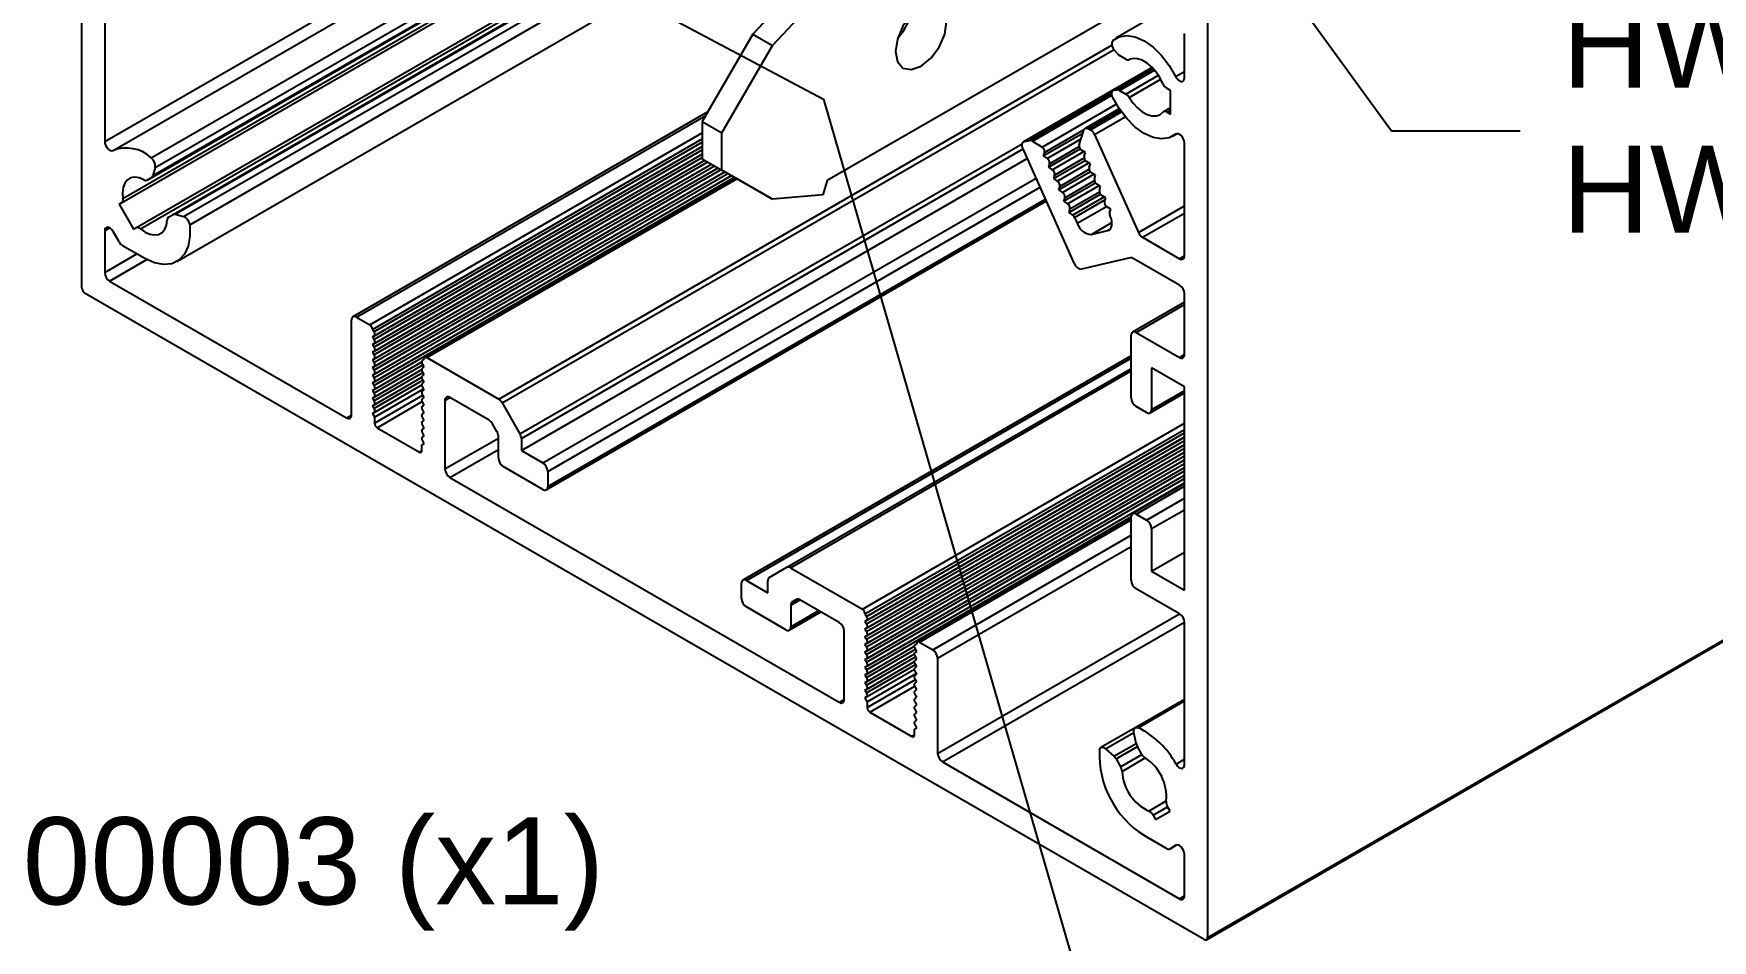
# Model space of a CAD drawing. Extents: x 0 to 10.4, y -8.7 to 0.
# Drawn here: x 4.72 to 8.334, y -5.781 to -3.829 of the extents above; entities that cross this region are included whole.
import ezdxf
from ezdxf import colors
from ezdxf.entities.mleader import LeaderData, LeaderLine
from ezdxf.math import Vec2, Vec3

# ---------------------------------------------------------------- set-up
doc = ezdxf.new("R2010")
doc.units = 0
doc.header["$LTSCALE"] = 0.5
doc.header["$MEASUREMENT"] = 0
for name, color, linetype in [('Brackets', 181, 'CONTINUOUS'), ('FAB DWG', 221, 'CONTINUOUS'), ('Housing', 150, 'CONTINUOUS')]:
    doc.layers.add(name, color=color, linetype=linetype)
doc.styles.add('LSAD_Standard', font='arial.ttf')

msp = doc.modelspace()

# ---------------------------------------------------------------- linework, layer by layer
at = {"layer": 'Brackets', "transparency": 16777216}
for p, q in [((6.3766, -3.7144), (6.268, -3.8301)), ((7.1973, -3.7018), (6.4282, -4.1457)), ((6.3104, -3.8546), (6.419, -3.7389)), ((6.268, -3.8301), (6.1593, -4.0185)), ((6.268, -3.8301), (6.3104, -3.8546)), ((6.2017, -4.043), (6.3104, -3.8546)), ((6.5815, -3.8358), (6.5836, -3.8345)), ((6.1593, -4.0185), (6.2017, -4.043)), ((6.1593, -4.0185), (6.1593, -4.0985)), ((6.2017, -4.123), (6.2017, -4.043)), ((6.1593, -4.0985), (6.2017, -4.123)), ((6.1593, -4.0985), (6.268, -4.1613)), ((6.3104, -4.1858), (6.2017, -4.123)), ((6.4282, -4.1457), (6.419, -4.1762)), ((6.268, -4.1613), (6.3104, -4.1858)), ((6.419, -4.1762), (6.3104, -4.1858))]:
    msp.add_line(p, q, dxfattribs=at)
at = {"layer": 'Brackets', "transparency": 16777216, "flags": 128}
msp.add_lwpolyline([(6.5751, -3.8676), (6.5793, -3.8895), (6.5912, -3.9033), (6.6091, -3.9068), (6.6302, -3.8994), (6.6513, -3.8824), (6.6692, -3.8583), (6.6812, -3.8307), (6.6854, -3.8039), (6.6812, -3.782), (6.6692, -3.7682), (6.6513, -3.7647), (6.6302, -3.7721), (6.6091, -3.7891), (6.5912, -3.8132), (6.5793, -3.8408), (6.5751, -3.8676)], dxfattribs=at)
at = {"layer": 'Brackets', "transparency": 16777216}
msp.add_arc((6.4963, -3.7582), 0.116, 316.2194, 343.7163, dxfattribs=at)
at = {"layer": 'Housing', "transparency": 16777216}
for p, q in [((4.8232, -4.3762), (4.8232, -2.5027)), ((7.2468, -2.5255), (7.2468, -5.7753)), ((4.8727, -4.0615), (6.8726, -2.9069)), ((4.8907, -4.0806), (6.8982, -2.9217)), ((4.9725, -4.0968), (6.9532, -2.9534)), ((4.9036, -4.1967), (7.0053, -2.9835)), ((4.9089, -4.1937), (7.0053, -2.9835)), ((4.9118, -4.1843), (6.9986, -2.9796)), ((4.9641, -4.1445), (6.9902, -2.9748)), ((4.9738, -4.1389), (6.9902, -2.9748)), ((4.9765, -4.135), (6.9882, -2.9737)), ((4.9813, -4.1172), (6.9752, -2.9661)), ((4.9399, -4.2474), (7.0248, -3.0438)), ((4.9495, -4.2495), (7.0249, -3.0515)), ((5.0198, -4.2186), (7.0255, -3.0607)), ((5.0245, -4.2181), (7.0258, -3.0628)), ((5.0423, -4.2229), (7.0282, -3.0765)), ((5.0556, -4.2407), (7.0344, -3.0983)), ((5.028, -4.3201), (7.0597, -3.1472)), ((4.8727, -3.7547), (4.8727, -4.0615)), ((7.1429, -3.7854), (7.05, -3.839)), ((7.1973, -3.9246), (7.1973, -3.8291)), ((5.7209, -4.6162), (7.0413, -3.854)), ((5.7284, -4.6241), (7.0459, -3.8636)), ((7.0522, -3.8715), (7.0462, -3.864)), ((7.1279, -3.9024), (6.851, -4.0622)), ((6.8524, -4.0617), (7.128, -3.9026)), ((7.1281, -3.9026), (7.044, -3.9512)), ((7.0462, -3.9505), (7.1285, -3.903)), ((7.0712, -3.8841), (7.0575, -3.8762)), ((7.0522, -3.9499), (7.1303, -3.9049)), ((7.0575, -3.9514), (7.1329, -3.9079)), ((7.0712, -3.9593), (7.1412, -3.9189)), ((7.0784, -3.9667), (7.1464, -3.9274)), ((7.1784, -3.9214), (7.1973, -3.9105)), ((6.864, -4.059), (7.0409, -3.9569)), ((6.8706, -4.0606), (7.0414, -3.962)), ((7.0462, -3.9505), (7.0522, -3.9499)), ((7.0575, -3.9514), (7.0712, -3.9593)), ((7.1674, -3.9519), (7.1599, -3.9476)), ((7.1674, -4.0026), (7.1674, -3.9519)), ((6.1714, -3.9976), (5.4072, -4.4387)), ((5.4147, -4.4394), (6.167, -4.0052)), ((6.8908, -4.0734), (7.0507, -3.9811)), ((7.0569, -3.9909), (6.9833, -4.0334)), ((6.9908, -4.0341), (7.0593, -3.9946)), ((6.9949, -4.0365), (7.0617, -3.9979)), ((7.0036, -4.0467), (7.0699, -4.0085)), ((7.1674, -3.9888), (7.1524, -3.9975)), ((7.1599, -3.9982), (7.1674, -3.9938)), ((7.1599, -3.9982), (7.1674, -4.0026)), ((5.4433, -4.4559), (6.1593, -4.0426)), ((6.8935, -4.0926), (6.9786, -4.0434)), ((6.896, -4.0848), (6.9812, -4.0356)), ((6.9706, -4.0684), (6.9807, -4.0369)), ((6.9908, -4.0341), (6.9949, -4.0365)), ((7.0036, -4.0467), (7.0983, -4.2575)), ((7.172, -4.0503), (7.1821, -4.0445)), ((7.1784, -4.0458), (7.1801, -4.0448)), ((5.4489, -4.4659), (6.1593, -4.0558)), ((5.4489, -4.4823), (6.1593, -4.0722)), ((5.452, -4.4713), (6.1593, -4.063)), ((5.452, -4.4804), (6.1593, -4.0721)), ((5.452, -4.4878), (6.1593, -4.0795)), ((5.7667, -4.6905), (6.8482, -4.0662)), ((5.7698, -4.701), (6.8499, -4.0775)), ((6.9609, -4.3247), (6.8498, -4.0772)), ((6.8524, -4.0617), (6.864, -4.059)), ((6.8706, -4.0606), (6.8908, -4.0734)), ((6.9018, -4.0978), (6.9747, -4.0557)), ((6.9045, -4.1169), (6.973, -4.0773)), ((6.9069, -4.1092), (6.9706, -4.0725)), ((6.9127, -4.1222), (6.9807, -4.083)), ((6.984, -4.0851), (6.9757, -4.0799)), ((7.1973, -4.3076), (7.1973, -4.0643)), ((4.9813, -4.1172), (4.9765, -4.135)), ((5.4489, -4.4988), (6.1593, -4.0887)), ((5.4489, -4.5152), (6.165, -4.1018)), ((5.4489, -4.5317), (6.1793, -4.1101)), ((5.4489, -4.5482), (6.1936, -4.1183)), ((5.452, -4.4969), (6.1593, -4.0886)), ((5.452, -4.5043), (6.1593, -4.096)), ((5.452, -4.5133), (6.1649, -4.1018)), ((5.452, -4.5207), (6.1713, -4.1055)), ((5.452, -4.5298), (6.1792, -4.11)), ((5.452, -4.5372), (6.1856, -4.1137)), ((5.452, -4.5462), (6.1934, -4.1182)), ((5.7698, -4.7267), (6.8591, -4.0979)), ((6.896, -4.0848), (6.8935, -4.0926)), ((6.8935, -4.0926), (6.9018, -4.0978)), ((6.9069, -4.1092), (6.9045, -4.1169)), ((6.9045, -4.1169), (6.9127, -4.1222)), ((6.9154, -4.1413), (6.984, -4.1017)), ((6.9179, -4.1336), (6.9816, -4.0968)), ((6.9237, -4.1465), (6.9916, -4.1073)), ((6.9815, -4.0928), (6.984, -4.0851)), ((6.995, -4.1095), (6.9867, -4.1042)), ((6.9925, -4.1172), (6.995, -4.1095)), ((4.9738, -4.1389), (4.9641, -4.1445)), ((5.4489, -4.5646), (6.2078, -4.1265)), ((5.4489, -4.5811), (6.2221, -4.1348)), ((5.452, -4.5537), (6.1999, -4.1219)), ((5.452, -4.5627), (6.2077, -4.1265)), ((5.452, -4.5701), (6.2141, -4.1302)), ((5.452, -4.5792), (6.222, -4.1347)), ((5.452, -4.5866), (6.2284, -4.1384)), ((6.2313, -4.1401), (5.5621, -4.5264)), ((5.5661, -4.5268), (6.2337, -4.1415)), ((5.8158, -4.7533), (6.878, -4.1401)), ((6.9179, -4.1336), (6.9154, -4.1413)), ((6.9154, -4.1413), (6.9237, -4.1465)), ((6.9264, -4.1657), (6.9949, -4.1261)), ((6.9288, -4.158), (6.9925, -4.1212)), ((6.9346, -4.1709), (7.0026, -4.1317)), ((6.9373, -4.1901), (7.0059, -4.1505)), ((6.9398, -4.1824), (7.0035, -4.1456)), ((6.9456, -4.1953), (7.0135, -4.1561)), ((7.0059, -4.1338), (6.9976, -4.1286)), ((7.0034, -4.1416), (7.0059, -4.1338)), ((7.0169, -4.1582), (7.0086, -4.153)), ((5.8233, -4.8112), (6.9002, -4.1895)), ((5.8264, -4.7716), (6.8867, -4.1595)), ((5.8264, -4.8043), (6.8984, -4.1854)), ((6.9288, -4.158), (6.9264, -4.1657)), ((6.9264, -4.1657), (6.9346, -4.1709)), ((6.9398, -4.1824), (6.9373, -4.1901)), ((6.9373, -4.1901), (6.9456, -4.1953)), ((6.9483, -4.2145), (7.0168, -4.1749)), ((6.9507, -4.2067), (7.0144, -4.17)), ((6.9565, -4.2197), (7.0245, -4.1805)), ((6.9609, -4.225), (7.0263, -4.1872)), ((7.0144, -4.1659), (7.0169, -4.1582)), ((7.0278, -4.1826), (7.0195, -4.1774)), ((7.0253, -4.1903), (7.0278, -4.1826)), ((4.9089, -4.1937), (4.9036, -4.1967)), ((4.9036, -4.1967), (4.9346, -4.2504)), ((5.0101, -4.2241), (5.0198, -4.2186)), ((5.0245, -4.2181), (5.0423, -4.2229)), ((6.9507, -4.2067), (6.9483, -4.2145)), ((6.9483, -4.2145), (6.9565, -4.2197)), ((6.9609, -4.225), (6.9666, -4.2376)), ((6.9666, -4.2376), (7.0297, -4.2012)), ((7.0388, -4.207), (7.0305, -4.2018)), ((7.0363, -4.2147), (7.0388, -4.207)), ((7.0983, -4.2575), (7.1973, -4.2003)), ((7.107, -4.2677), (7.1973, -4.2156)), ((4.8727, -4.2537), (4.8833, -4.2475)), ((4.8727, -4.2537), (4.8727, -4.3435)), ((4.9037, -4.2777), (4.8908, -4.2555)), ((4.9346, -4.2504), (4.9399, -4.2474)), ((6.9971, -4.2615), (7.0412, -4.2361)), ((6.9971, -4.2615), (7.0319, -4.2534)), ((7.0319, -4.2534), (7.0373, -4.2503)), ((4.959, -4.3132), (4.9112, -4.2857)), ((7.107, -4.2677), (7.1867, -4.3138)), ((4.8727, -4.3435), (4.9421, -4.3035)), ((4.8833, -4.3619), (4.9634, -4.3157)), ((7.0807, -4.3119), (6.9757, -4.3362)), ((7.1867, -4.3709), (7.0868, -4.3132)), ((7.1867, -4.3138), (7.1973, -4.3076)), ((4.8833, -4.3619), (5.3935, -4.6564)), ((7.2397, -5.7794), (4.8303, -4.3884)), ((7.1973, -4.4073), (7.0859, -4.4717)), ((7.1973, -4.5202), (7.1973, -4.3893)), ((5.4041, -4.6503), (5.4041, -4.4456)), ((5.4147, -4.4394), (5.4433, -4.4559)), ((7.0934, -4.4724), (7.1973, -4.4124)), ((5.4489, -4.4659), (5.452, -4.4713)), ((5.452, -4.4804), (5.4489, -4.4823)), ((7.0828, -4.6133), (7.0828, -4.4785)), ((7.0934, -4.4724), (7.1867, -4.5263)), ((5.4489, -4.4823), (5.452, -4.4878)), ((5.452, -4.4969), (5.4489, -4.4988)), ((5.4489, -4.4988), (5.452, -4.5043)), ((5.452, -4.5133), (5.4489, -4.5152)), ((5.4489, -4.5152), (5.452, -4.5207)), ((5.452, -4.5298), (5.4489, -4.5317)), ((5.4489, -4.5317), (5.452, -4.5372)), ((5.4489, -4.5976), (5.5558, -4.5359)), ((5.452, -4.5462), (5.4489, -4.5482)), ((5.4489, -4.5482), (5.452, -4.5537)), ((5.4489, -4.614), (5.5558, -4.5523)), ((5.452, -4.5956), (5.5558, -4.5357)), ((5.452, -4.603), (5.5578, -4.542)), ((5.452, -4.6121), (5.5558, -4.5522)), ((5.5573, -4.5322), (5.5604, -4.5302)), ((5.5604, -4.5467), (5.5573, -4.5412)), ((5.5573, -4.5486), (5.5604, -4.5467)), ((5.5661, -4.5268), (5.7209, -4.6162)), ((7.0828, -4.523), (6.2467, -5.0056)), ((6.2542, -5.0063), (7.0828, -4.528)), ((6.3416, -4.9781), (7.0828, -4.5503)), ((7.1973, -4.5896), (7.1266, -4.5487)), ((7.1266, -4.5487), (7.1266, -4.6386)), ((7.1867, -4.5263), (7.1973, -4.5202)), ((5.452, -4.5627), (5.4489, -4.5646)), ((5.4489, -4.5646), (5.452, -4.5701)), ((5.4489, -4.6305), (5.5558, -4.5688)), ((5.452, -4.5792), (5.4489, -4.5811)), ((5.4489, -4.5811), (5.452, -4.5866)), ((5.4489, -4.6469), (5.5558, -4.5853)), ((5.452, -4.6195), (5.5578, -4.5584)), ((5.452, -4.6286), (5.5558, -4.5687)), ((5.452, -4.636), (5.5578, -4.5749)), ((5.452, -4.645), (5.5558, -4.5851)), ((5.5604, -4.5632), (5.5573, -4.5577)), ((5.5573, -4.5651), (5.5604, -4.5632)), ((5.5604, -4.5796), (5.5573, -4.5741)), ((5.5573, -4.5815), (5.5604, -4.5796)), ((6.3491, -4.9789), (7.0828, -4.5553)), ((7.1973, -5.0272), (7.1973, -4.5896)), ((7.2447, -5.7799), (9.3148, -4.5849)), ((7.2468, -5.7753), (9.3117, -4.5833)), ((5.452, -4.5956), (5.4489, -4.5976)), ((5.4489, -4.5976), (5.452, -4.603)), ((5.452, -4.6121), (5.4489, -4.614)), ((5.4489, -4.614), (5.452, -4.6195)), ((5.4536, -4.6552), (5.5594, -4.5942)), ((5.4536, -4.6677), (5.5576, -4.6076)), ((5.4592, -4.6775), (5.5564, -4.6214)), ((5.5604, -4.5961), (5.5573, -4.5906)), ((5.5573, -4.598), (5.5604, -4.5961)), ((5.5604, -4.6125), (5.5573, -4.6071)), ((5.5573, -4.6145), (5.5604, -4.6125)), ((5.5604, -4.629), (5.5573, -4.6235)), ((5.6053, -4.6189), (5.6159, -4.6127)), ((5.6053, -4.6189), (5.6053, -4.7664)), ((5.7004, -4.6615), (5.6159, -4.6127)), ((5.7284, -4.6241), (5.7667, -4.6905)), ((7.1235, -4.6454), (7.1973, -4.6028)), ((7.1266, -4.6386), (7.1973, -4.5977)), ((5.3935, -4.6564), (5.4041, -4.6503)), ((5.452, -4.6286), (5.4489, -4.6305)), ((5.4489, -4.6305), (5.452, -4.636)), ((5.452, -4.645), (5.4489, -4.6469)), ((5.4489, -4.6469), (5.4536, -4.6552)), ((5.4536, -4.6552), (5.4536, -4.6677)), ((5.5573, -4.6309), (5.5604, -4.629)), ((5.5604, -4.6455), (5.5573, -4.64)), ((5.5573, -4.6474), (5.5604, -4.6455)), ((5.5604, -4.6619), (5.5573, -4.6564)), ((5.5573, -4.6639), (5.5604, -4.6619)), ((7.116, -4.6447), (7.0934, -4.6316)), ((5.4592, -4.6775), (5.5501, -4.7299)), ((5.5604, -4.6784), (5.5573, -4.6729)), ((5.5573, -4.6803), (5.5604, -4.6784)), ((5.5604, -4.6949), (5.5573, -4.6894)), ((5.5573, -4.6968), (5.5604, -4.6949)), ((5.7172, -4.6856), (5.7079, -4.6695)), ((5.7203, -4.7431), (5.7203, -4.6961)), ((6.5039, -5.0683), (7.1973, -4.668)), ((6.5096, -5.0782), (7.1973, -4.6812)), ((6.5096, -5.0946), (7.1973, -4.6976)), ((6.5127, -5.0837), (7.1973, -4.6884)), ((6.5127, -5.0927), (7.1973, -4.6975)), ((5.5501, -4.7299), (5.5558, -4.7267)), ((5.5558, -4.7142), (5.5604, -4.7113)), ((5.5558, -4.7267), (5.5558, -4.7142)), ((5.5604, -4.7113), (5.5573, -4.7058)), ((5.6053, -4.7664), (5.7203, -4.7)), ((5.6159, -4.7848), (5.7203, -4.7245)), ((5.7698, -4.701), (5.7698, -4.7267)), ((5.7698, -4.7267), (5.8158, -4.7533)), ((6.5096, -5.1111), (7.1973, -4.7141)), ((6.5096, -5.1276), (7.1973, -4.7305)), ((6.5127, -5.1001), (7.1973, -4.7049)), ((6.5127, -5.1092), (7.1973, -4.7139)), ((6.5127, -5.1166), (7.1973, -4.7213)), ((6.5127, -5.1256), (7.1973, -4.7304)), ((5.8158, -4.8104), (5.7309, -4.7614)), ((6.5096, -5.144), (7.1973, -4.747)), ((6.5096, -5.1605), (7.1973, -4.7635)), ((6.5127, -5.133), (7.1973, -4.7378)), ((6.5127, -5.1421), (7.1973, -4.7469)), ((6.5127, -5.1495), (7.1973, -4.7543)), ((6.5127, -5.1586), (7.1973, -4.7633)), ((6.5127, -5.166), (7.1973, -4.7707)), ((5.6159, -4.7848), (6.4541, -5.2687)), ((5.8264, -4.7716), (5.8264, -4.8043)), ((6.5096, -5.1769), (7.1973, -4.7799)), ((6.5096, -5.1934), (7.1973, -4.7964)), ((6.5127, -5.175), (7.1973, -4.7798)), ((6.5127, -5.1824), (7.1973, -4.7872)), ((6.5127, -5.1915), (7.1973, -4.7962)), ((7.1973, -4.7984), (7.0859, -4.8627)), ((7.0934, -4.8635), (7.1973, -4.8035)), ((7.116, -4.8766), (7.1973, -4.8296)), ((6.5127, -5.1989), (7.0828, -4.8698)), ((7.0828, -4.8732), (6.6227, -5.1388)), ((6.6267, -5.1392), (7.0828, -4.8759)), ((7.0828, -5.006), (7.0828, -4.8696)), ((7.0934, -4.8635), (7.116, -4.8766)), ((7.1266, -4.8949), (7.1973, -4.8541)), ((6.6553, -5.1557), (7.0828, -4.9089)), ((7.1266, -4.8949), (7.1266, -4.9864)), ((6.6659, -5.174), (7.0828, -4.9334)), ((7.1266, -4.9864), (7.1973, -4.9456)), ((6.3033, -5.0003), (6.3416, -4.9781)), ((6.3491, -4.9789), (6.5039, -5.0683)), ((7.1266, -4.9864), (7.1973, -5.0272)), ((6.2436, -5.0451), (6.2436, -5.0125)), ((6.2542, -5.0063), (6.3002, -5.0329)), ((6.3002, -5.0329), (6.3002, -5.0071)), ((6.3497, -5.0594), (6.3696, -5.0479)), ((6.3497, -5.0594), (6.3497, -5.1064)), ((6.3621, -5.0471), (6.3528, -5.0525)), ((6.3528, -5.0525), (6.3622, -5.0471)), ((6.4541, -5.0967), (6.3696, -5.0479)), ((7.1867, -5.0783), (7.0934, -5.0244)), ((6.3391, -5.1125), (6.2542, -5.0635)), ((6.3466, -5.1132), (6.4147, -5.0739)), ((6.3497, -5.1064), (6.4103, -5.0714)), ((6.5096, -5.0782), (6.5127, -5.0837)), ((6.5127, -5.0927), (6.5096, -5.0946)), ((6.5096, -5.0946), (6.5127, -5.1001)), ((6.6659, -5.3787), (7.1866, -5.0782)), ((6.6765, -5.3971), (7.1973, -5.0965)), ((6.4647, -5.2626), (6.4647, -5.115)), ((6.5127, -5.1092), (6.5096, -5.1111)), ((6.5096, -5.1111), (6.5127, -5.1166)), ((6.5127, -5.1256), (6.5096, -5.1276)), ((6.5096, -5.1276), (6.5127, -5.133)), ((7.1973, -5.4034), (7.1973, -5.0966)), ((6.5127, -5.1421), (6.5096, -5.144)), ((6.5096, -5.144), (6.5127, -5.1495)), ((6.5096, -5.2099), (6.6164, -5.1482)), ((6.5127, -5.1586), (6.5096, -5.1605)), ((6.5096, -5.1605), (6.5127, -5.166)), ((6.5096, -5.2263), (6.6164, -5.1646)), ((6.5127, -5.2079), (6.6164, -5.148)), ((6.5127, -5.2154), (6.6184, -5.1543)), ((6.5127, -5.2244), (6.6164, -5.1645)), ((6.618, -5.1445), (6.6211, -5.1425)), ((6.6211, -5.159), (6.618, -5.1535)), ((6.618, -5.1609), (6.6211, -5.159)), ((6.6267, -5.1392), (6.6553, -5.1557)), ((6.5127, -5.175), (6.5096, -5.1769)), ((6.5096, -5.1769), (6.5127, -5.1824)), ((6.5096, -5.2428), (6.6164, -5.1811)), ((6.5127, -5.1915), (6.5096, -5.1934)), ((6.5096, -5.1934), (6.5127, -5.1989)), ((6.5096, -5.2593), (6.6164, -5.1976)), ((6.5127, -5.2318), (6.6184, -5.1708)), ((6.5127, -5.2409), (6.6164, -5.181)), ((6.5127, -5.2483), (6.6184, -5.1872)), ((6.5127, -5.2573), (6.6164, -5.1974)), ((6.6211, -5.1755), (6.618, -5.17)), ((6.618, -5.1774), (6.6211, -5.1755)), ((6.6211, -5.1919), (6.618, -5.1864)), ((6.618, -5.1939), (6.6211, -5.1919)), ((6.6211, -5.2084), (6.618, -5.2029)), ((6.6659, -5.174), (6.6659, -5.3787)), ((6.5127, -5.2079), (6.5096, -5.2099)), ((6.5096, -5.2099), (6.5127, -5.2154)), ((6.5127, -5.2244), (6.5096, -5.2263)), ((6.5096, -5.2263), (6.5127, -5.2318)), ((6.5127, -5.2409), (6.5096, -5.2428)), ((6.5142, -5.2675), (6.62, -5.2065)), ((6.5142, -5.28), (6.6183, -5.2199)), ((6.5199, -5.2898), (6.617, -5.2337)), ((6.618, -5.2103), (6.6211, -5.2084)), ((6.6211, -5.2249), (6.618, -5.2194)), ((6.618, -5.2268), (6.6211, -5.2249)), ((6.6211, -5.2413), (6.618, -5.2358)), ((6.4541, -5.2687), (6.4647, -5.2626)), ((6.5096, -5.2428), (6.5127, -5.2483)), ((6.5127, -5.2573), (6.5096, -5.2593)), ((6.5096, -5.2593), (6.5142, -5.2675)), ((6.5142, -5.2675), (6.5142, -5.28)), ((6.618, -5.2432), (6.6211, -5.2413)), ((6.6211, -5.2578), (6.618, -5.2523)), ((6.618, -5.2597), (6.6211, -5.2578)), ((6.6211, -5.2742), (6.618, -5.2687)), ((6.618, -5.2762), (6.6211, -5.2742)), ((7.1973, -5.2624), (7.0914, -5.3235)), ((7.0975, -5.3235), (7.1973, -5.2659)), ((6.5199, -5.2898), (6.6108, -5.3422)), ((6.6211, -5.2907), (6.618, -5.2852)), ((6.618, -5.2926), (6.6211, -5.2907)), ((6.6211, -5.3072), (6.618, -5.3017)), ((6.618, -5.3091), (6.6211, -5.3072)), ((6.6108, -5.3422), (6.6164, -5.339)), ((6.6164, -5.3265), (6.6211, -5.3236)), ((6.6164, -5.339), (6.6164, -5.3265)), ((6.6211, -5.3236), (6.618, -5.3181)), ((7.0912, -5.3237), (7.0174, -5.3662)), ((7.0277, -5.369), (7.0887, -5.3338)), ((7.0935, -5.3571), (7.0887, -5.3337)), ((7.0277, -5.369), (7.0455, -5.3848)), ((7.0455, -5.3848), (7.0935, -5.3571)), ((7.0502, -5.3907), (7.0962, -5.3641)), ((7.0599, -5.4075), (7.1059, -5.3809)), ((7.1059, -5.3809), (7.0962, -5.3641)), ((6.6765, -5.3971), (7.1867, -5.6916)), ((7.0502, -5.3907), (7.0599, -5.4075)), ((7.063, -5.4174), (7.113, -5.3886)), ((7.1793, -5.4018), (7.1973, -5.3914)), ((7.1205, -5.5028), (7.1582, -5.4811)), ((7.1301, -5.5117), (7.1611, -5.4938)), ((7.1664, -5.5031), (7.1611, -5.4938)), ((7.1301, -5.5117), (7.1354, -5.521)), ((7.1354, -5.521), (7.1664, -5.5031)), ((7.1588, -5.5832), (7.111, -5.5556)), ((7.1663, -5.5839), (7.1793, -5.5764)), ((7.1792, -5.5765), (7.1663, -5.5839)), ((7.1973, -5.6855), (7.1973, -5.5956)), ((7.1867, -5.6916), (7.1973, -5.6855))]:
    msp.add_line(p, q, dxfattribs=at)
at = {"layer": 'Housing', "transparency": 16777216, "flags": 128}
for points in [[(7.0431, -3.8441), (7.0567, -3.8359), (7.0731, -3.8333), (7.0913, -3.8363), (7.1106, -3.8448), (7.1299, -3.8584), (7.1482, -3.8763), (7.1647, -3.8976), (7.1784, -3.9214)], [(7.1511, -3.937), (7.1444, -3.924), (7.1362, -3.9119), (7.1269, -3.9014), (7.1168, -3.8929), (7.1064, -3.8867), (7.0962, -3.8833), (7.0868, -3.8827), (7.0784, -3.8851)], [(7.1784, -3.9214), (7.1808, -3.9253), (7.1838, -3.9286), (7.187, -3.9309), (7.1902, -3.9321), (7.1931, -3.932), (7.1954, -3.9306), (7.1968, -3.9281), (7.1973, -3.9246)], [(7.0431, -3.9669), (7.0419, -3.964), (7.0412, -3.9611), (7.0409, -3.9583), (7.0411, -3.9558), (7.0417, -3.9537), (7.0428, -3.9521), (7.0443, -3.951), (7.0462, -3.9505)], [(7.1784, -4.0458), (7.1647, -4.0537), (7.1482, -4.056), (7.1299, -4.0528), (7.1106, -4.044), (7.0913, -4.0303), (7.0731, -4.0122), (7.0567, -3.9907), (7.0431, -3.9669)], [(7.0784, -3.9667), (7.0868, -3.9786), (7.0962, -3.989), (7.1064, -3.9973), (7.1168, -4.0031), (7.1269, -4.0063), (7.1362, -4.0065), (7.1444, -4.0039), (7.1511, -3.9986)], [(6.9807, -4.0369), (6.9813, -4.0354), (6.9822, -4.0343), (6.9833, -4.0334), (6.9845, -4.0329), (6.986, -4.0327), (6.9875, -4.0328), (6.9892, -4.0333), (6.9908, -4.0341)], [(7.1973, -4.0643), (7.1968, -4.0603), (7.1954, -4.0561), (7.1931, -4.0521), (7.1902, -4.0487), (7.187, -4.0462), (7.1838, -4.0448), (7.1808, -4.0446), (7.1784, -4.0458)], [(4.8727, -4.0615), (4.8732, -4.0653), (4.8745, -4.0693), (4.8765, -4.0731), (4.8792, -4.0765), (4.8822, -4.0791), (4.8853, -4.0808), (4.8882, -4.0813), (4.8907, -4.0806)], [(6.8498, -4.0772), (6.8488, -4.0746), (6.8481, -4.0719), (6.8479, -4.0694), (6.848, -4.0671), (6.8486, -4.0651), (6.8495, -4.0635), (6.8508, -4.0623), (6.8524, -4.0617)], [(4.957, -4.144), (4.9468, -4.1398), (4.9371, -4.1385), (4.9284, -4.14), (4.9212, -4.1444), (4.9157, -4.1514), (4.9122, -4.1607), (4.9109, -4.1718), (4.9118, -4.1843)], [(7.0319, -4.2534), (7.0352, -4.2521), (7.0378, -4.2497), (7.0398, -4.2463), (7.0409, -4.2422), (7.0412, -4.2373), (7.0407, -4.2321), (7.0393, -4.2265), (7.0371, -4.2209)], [(4.8908, -4.2555), (4.8883, -4.2519), (4.8854, -4.249), (4.8823, -4.247), (4.8792, -4.2461), (4.8766, -4.2464), (4.8745, -4.2479), (4.8732, -4.2504), (4.8727, -4.2537)], [(4.9495, -4.2495), (4.9598, -4.2566), (4.9701, -4.261), (4.9799, -4.2626), (4.9887, -4.2614), (4.9961, -4.2573), (5.0018, -4.2505), (5.0055, -4.2415), (5.007, -4.2305)], [(5.0556, -4.2407), (5.0563, -4.2651), (5.0525, -4.2866), (5.0445, -4.3042), (5.0326, -4.317), (5.0173, -4.3246), (4.9994, -4.3265), (4.9797, -4.3226), (4.959, -4.3132)], [(5.452, -4.4713), (5.4527, -4.4727), (5.4532, -4.4741), (5.4535, -4.4755), (5.4536, -4.4768), (5.4535, -4.478), (5.4532, -4.479), (5.4527, -4.4798), (5.452, -4.4804)], [(5.452, -4.4878), (5.4527, -4.4892), (5.4532, -4.4906), (5.4535, -4.4919), (5.4536, -4.4932), (5.4535, -4.4944), (5.4532, -4.4954), (5.4527, -4.4963), (5.452, -4.4969)], [(5.452, -4.5043), (5.4527, -4.5056), (5.4532, -4.507), (5.4535, -4.5084), (5.4536, -4.5097), (5.4535, -4.5109), (5.4532, -4.5119), (5.4527, -4.5127), (5.452, -4.5133)], [(5.452, -4.5207), (5.4527, -4.5221), (5.4532, -4.5235), (5.4535, -4.5249), (5.4536, -4.5262), (5.4535, -4.5273), (5.4532, -4.5284), (5.4527, -4.5292), (5.452, -4.5298)], [(5.452, -4.5372), (5.4527, -4.5386), (5.4532, -4.54), (5.4535, -4.5413), (5.4536, -4.5426), (5.4535, -4.5438), (5.4532, -4.5448), (5.4527, -4.5457), (5.452, -4.5462)], [(5.452, -4.5537), (5.4527, -4.555), (5.4532, -4.5564), (5.4535, -4.5578), (5.4536, -4.5591), (5.4535, -4.5603), (5.4532, -4.5613), (5.4527, -4.5621), (5.452, -4.5627)], [(5.5573, -4.5412), (5.5567, -4.5398), (5.5562, -4.5384), (5.5559, -4.5371), (5.5558, -4.5358), (5.5559, -4.5346), (5.5562, -4.5336), (5.5567, -4.5327), (5.5573, -4.5322)], [(5.5573, -4.5577), (5.5567, -4.5563), (5.5562, -4.5549), (5.5559, -4.5535), (5.5558, -4.5522), (5.5559, -4.551), (5.5562, -4.55), (5.5567, -4.5492), (5.5573, -4.5486)], [(5.452, -4.5701), (5.4527, -4.5715), (5.4532, -4.5729), (5.4535, -4.5743), (5.4536, -4.5756), (5.4535, -4.5767), (5.4532, -4.5778), (5.4527, -4.5786), (5.452, -4.5792)], [(5.452, -4.5866), (5.4527, -4.5879), (5.4532, -4.5893), (5.4535, -4.5907), (5.4536, -4.592), (5.4535, -4.5932), (5.4532, -4.5942), (5.4527, -4.595), (5.452, -4.5956)], [(5.5573, -4.5741), (5.5567, -4.5728), (5.5562, -4.5714), (5.5559, -4.57), (5.5558, -4.5687), (5.5559, -4.5675), (5.5562, -4.5665), (5.5567, -4.5657), (5.5573, -4.5651)], [(5.5573, -4.5906), (5.5567, -4.5892), (5.5562, -4.5878), (5.5559, -4.5865), (5.5558, -4.5852), (5.5559, -4.584), (5.5562, -4.583), (5.5567, -4.5821), (5.5573, -4.5815)], [(5.452, -4.603), (5.4527, -4.6044), (5.4532, -4.6058), (5.4535, -4.6072), (5.4536, -4.6085), (5.4535, -4.6097), (5.4532, -4.6107), (5.4527, -4.6115), (5.452, -4.6121)], [(5.452, -4.6195), (5.4527, -4.6209), (5.4532, -4.6223), (5.4535, -4.6236), (5.4536, -4.6249), (5.4535, -4.6261), (5.4532, -4.6271), (5.4527, -4.628), (5.452, -4.6286)], [(5.5573, -4.6071), (5.5567, -4.6057), (5.5562, -4.6043), (5.5559, -4.6029), (5.5558, -4.6016), (5.5559, -4.6004), (5.5562, -4.5994), (5.5567, -4.5986), (5.5573, -4.598)], [(5.5573, -4.6235), (5.5567, -4.6221), (5.5562, -4.6208), (5.5559, -4.6194), (5.5558, -4.6181), (5.5559, -4.6169), (5.5562, -4.6159), (5.5567, -4.6151), (5.5573, -4.6145)], [(5.452, -4.636), (5.4527, -4.6373), (5.4532, -4.6387), (5.4535, -4.6401), (5.4536, -4.6414), (5.4535, -4.6426), (5.4532, -4.6436), (5.4527, -4.6444), (5.452, -4.645)], [(5.5573, -4.64), (5.5567, -4.6386), (5.5562, -4.6372), (5.5559, -4.6358), (5.5558, -4.6345), (5.5559, -4.6334), (5.5562, -4.6323), (5.5567, -4.6315), (5.5573, -4.6309)], [(5.5573, -4.6564), (5.5567, -4.6551), (5.5562, -4.6537), (5.5559, -4.6523), (5.5558, -4.651), (5.5559, -4.6498), (5.5562, -4.6488), (5.5567, -4.648), (5.5573, -4.6474)], [(5.5573, -4.6729), (5.5567, -4.6715), (5.5562, -4.6701), (5.5559, -4.6688), (5.5558, -4.6675), (5.5559, -4.6663), (5.5562, -4.6653), (5.5567, -4.6644), (5.5573, -4.6639)], [(5.5573, -4.6894), (5.5567, -4.688), (5.5562, -4.6866), (5.5559, -4.6852), (5.5558, -4.6839), (5.5559, -4.6827), (5.5562, -4.6817), (5.5567, -4.6809), (5.5573, -4.6803)], [(5.5573, -4.7058), (5.5567, -4.7045), (5.5562, -4.7031), (5.5559, -4.7017), (5.5558, -4.7004), (5.5559, -4.6992), (5.5562, -4.6982), (5.5567, -4.6974), (5.5573, -4.6968)], [(6.5127, -5.0837), (6.5133, -5.085), (6.5138, -5.0864), (6.5141, -5.0878), (6.5142, -5.0891), (6.5141, -5.0903), (6.5138, -5.0913), (6.5133, -5.0921), (6.5127, -5.0927)], [(6.5127, -5.1001), (6.5133, -5.1015), (6.5138, -5.1029), (6.5141, -5.1042), (6.5142, -5.1056), (6.5141, -5.1067), (6.5138, -5.1078), (6.5133, -5.1086), (6.5127, -5.1092)], [(6.5127, -5.1166), (6.5133, -5.1179), (6.5138, -5.1193), (6.5141, -5.1207), (6.5142, -5.122), (6.5141, -5.1232), (6.5138, -5.1242), (6.5133, -5.125), (6.5127, -5.1256)], [(6.5127, -5.133), (6.5133, -5.1344), (6.5138, -5.1358), (6.5141, -5.1372), (6.5142, -5.1385), (6.5141, -5.1397), (6.5138, -5.1407), (6.5133, -5.1415), (6.5127, -5.1421)], [(6.5127, -5.1495), (6.5133, -5.1509), (6.5138, -5.1523), (6.5141, -5.1536), (6.5142, -5.1549), (6.5141, -5.1561), (6.5138, -5.1571), (6.5133, -5.158), (6.5127, -5.1586)], [(6.5127, -5.166), (6.5133, -5.1673), (6.5138, -5.1687), (6.5141, -5.1701), (6.5142, -5.1714), (6.5141, -5.1726), (6.5138, -5.1736), (6.5133, -5.1744), (6.5127, -5.175)], [(6.618, -5.1535), (6.6173, -5.1521), (6.6168, -5.1508), (6.6165, -5.1494), (6.6164, -5.1481), (6.6165, -5.1469), (6.6168, -5.1459), (6.6173, -5.1451), (6.618, -5.1445)], [(6.618, -5.17), (6.6173, -5.1686), (6.6168, -5.1672), (6.6165, -5.1658), (6.6164, -5.1645), (6.6165, -5.1634), (6.6168, -5.1623), (6.6173, -5.1615), (6.618, -5.1609)], [(6.5127, -5.1824), (6.5133, -5.1838), (6.5138, -5.1852), (6.5141, -5.1866), (6.5142, -5.1879), (6.5141, -5.189), (6.5138, -5.1901), (6.5133, -5.1909), (6.5127, -5.1915)], [(6.5127, -5.1989), (6.5133, -5.2003), (6.5138, -5.2017), (6.5141, -5.203), (6.5142, -5.2043), (6.5141, -5.2055), (6.5138, -5.2065), (6.5133, -5.2073), (6.5127, -5.2079)], [(6.618, -5.1864), (6.6173, -5.1851), (6.6168, -5.1837), (6.6165, -5.1823), (6.6164, -5.181), (6.6165, -5.1798), (6.6168, -5.1788), (6.6173, -5.178), (6.618, -5.1774)], [(6.618, -5.2029), (6.6173, -5.2015), (6.6168, -5.2001), (6.6165, -5.1988), (6.6164, -5.1975), (6.6165, -5.1963), (6.6168, -5.1953), (6.6173, -5.1944), (6.618, -5.1939)], [(6.5127, -5.2154), (6.5133, -5.2167), (6.5138, -5.2181), (6.5141, -5.2195), (6.5142, -5.2208), (6.5141, -5.222), (6.5138, -5.223), (6.5133, -5.2238), (6.5127, -5.2244)], [(6.5127, -5.2318), (6.5133, -5.2332), (6.5138, -5.2346), (6.5141, -5.2359), (6.5142, -5.2372), (6.5141, -5.2384), (6.5138, -5.2395), (6.5133, -5.2403), (6.5127, -5.2409)], [(6.618, -5.2194), (6.6173, -5.218), (6.6168, -5.2166), (6.6165, -5.2152), (6.6164, -5.2139), (6.6165, -5.2127), (6.6168, -5.2117), (6.6173, -5.2109), (6.618, -5.2103)], [(6.618, -5.2358), (6.6173, -5.2345), (6.6168, -5.2331), (6.6165, -5.2317), (6.6164, -5.2304), (6.6165, -5.2292), (6.6168, -5.2282), (6.6173, -5.2274), (6.618, -5.2268)], [(6.5127, -5.2483), (6.5133, -5.2496), (6.5138, -5.251), (6.5141, -5.2524), (6.5142, -5.2537), (6.5141, -5.2549), (6.5138, -5.2559), (6.5133, -5.2567), (6.5127, -5.2573)], [(6.618, -5.2523), (6.6173, -5.2509), (6.6168, -5.2495), (6.6165, -5.2482), (6.6164, -5.2469), (6.6165, -5.2457), (6.6168, -5.2447), (6.6173, -5.2438), (6.618, -5.2432)], [(6.618, -5.2687), (6.6173, -5.2674), (6.6168, -5.266), (6.6165, -5.2646), (6.6164, -5.2633), (6.6165, -5.2621), (6.6168, -5.2611), (6.6173, -5.2603), (6.618, -5.2597)], [(6.618, -5.2852), (6.6173, -5.2838), (6.6168, -5.2825), (6.6165, -5.2811), (6.6164, -5.2798), (6.6165, -5.2786), (6.6168, -5.2776), (6.6173, -5.2768), (6.618, -5.2762)], [(6.618, -5.3017), (6.6173, -5.3003), (6.6168, -5.2989), (6.6165, -5.2975), (6.6164, -5.2962), (6.6165, -5.2951), (6.6168, -5.294), (6.6173, -5.2932), (6.618, -5.2926)], [(6.618, -5.3181), (6.6173, -5.3168), (6.6168, -5.3154), (6.6165, -5.314), (6.6164, -5.3127), (6.6165, -5.3115), (6.6168, -5.3105), (6.6173, -5.3097), (6.618, -5.3091)], [(7.0887, -5.3337), (7.0884, -5.331), (7.0885, -5.3285), (7.0891, -5.3263), (7.0901, -5.3246), (7.0915, -5.3235), (7.0933, -5.3229), (7.0953, -5.3229), (7.0975, -5.3235)], [(7.0144, -5.3715), (7.015, -5.3693), (7.0159, -5.3675), (7.0173, -5.3663), (7.0191, -5.3656), (7.021, -5.3656), (7.0232, -5.3662), (7.0254, -5.3673), (7.0277, -5.369)], [(7.1793, -5.4018), (7.1818, -5.4053), (7.1847, -5.4082), (7.1878, -5.4101), (7.1908, -5.411), (7.1935, -5.4106), (7.1955, -5.4092), (7.1969, -5.4067), (7.1973, -5.4034)], [(7.1973, -5.5956), (7.1969, -5.5918), (7.1955, -5.5878), (7.1934, -5.5839), (7.1908, -5.5805), (7.1877, -5.5779), (7.1846, -5.5763), (7.1817, -5.5758), (7.1792, -5.5765)]]:
    msp.add_lwpolyline(points, dxfattribs=at)
at = {"layer": 'Housing', "transparency": 16777216}
for centre, radius, start, end in [((7.0573, -3.8521), 0.0163, 150.5131, 226.8888), ((7.0676, -3.8595), 0.0195, 217.9787, 238.8941), ((7.0757, -3.8778), 0.00775, 234.9516, 290.6937), ((7.1721, -3.9284), 0.0228, 202.3108, 237.5013), ((7.0526, -3.9591), 0.0092, 57.6507, 92.3578), ((7.06, -3.9774), 0.0214, 30.2113, 58.1706), ((7.1557, -4.0035), 0.00676, 51.5565, 133.1567), ((6.9828, -4.0556), 0.0227, 23.0779, 57.5576), ((4.9188, -4.1536), 0.0782, 46.5679, 111.0491), ((6.8653, -4.0678), 0.00891, 54.0777, 98.6797), ((6.8847, -4.083), 0.0115, 351.0025, 57.3713), ((6.9819, -4.0702), 0.0115, 171.0025, 237.3713), ((4.9597, -4.1144), 0.0218, 352.6778, 53.9256), ((6.8956, -4.1074), 0.0115, 351.0025, 57.3713), ((6.9929, -4.0946), 0.0115, 171.0025, 237.3713), ((7.0038, -4.119), 0.0115, 171.0025, 237.3713), ((4.961, -4.1378), 0.00731, 236.8788, 294.9352), ((4.9705, -4.1337), 0.00618, 302.1845, 347.6142), ((6.9066, -4.1318), 0.0115, 351.0025, 57.3713), ((6.9175, -4.1562), 0.0115, 351.0025, 57.3713), ((7.0148, -4.1433), 0.0115, 171.0025, 237.3713), ((4.9034, -4.1868), 0.00883, 309.0205, 16.6809), ((6.9285, -4.1806), 0.0115, 351.0025, 57.3713), ((7.0257, -4.1677), 0.0115, 171.0025, 237.3713), ((7.0367, -4.1921), 0.0115, 171.0025, 237.3713), ((5.0143, -4.2301), 0.00731, 125.0768, 183.1239), ((5.0227, -4.224), 0.00618, 72.3916, 117.8274), ((5.034, -4.243), 0.0218, 6.0732, 67.3237), ((6.9394, -4.205), 0.0115, 351.0025, 57.3713), ((6.9496, -4.2298), 0.0123, 23.2781, 55.738), ((7.0451, -4.2167), 0.00908, 167.1442, 207.6257), ((4.9431, -4.2556), 0.00883, 43.3191, 110.991), ((6.9988, -4.2279), 0.0336, 196.852, 267.1752), ((7.1191, -4.2486), 0.0227, 203.0779, 237.5576), ((4.9226, -4.2673), 0.0216, 208.8556, 238.0453), ((6.9765, -4.32), 0.0163, 196.852, 267.1752), ((7.0821, -4.3204), 0.00857, 56.6986, 99.2317), ((7.1908, -4.3087), 0.00655, 230.7967, 9.214), ((4.8957, -4.3425), 0.0231, 182.6055, 237.3942), ((7.1743, -4.3903), 0.0231, 2.6055, 57.3945), ((4.8386, -4.3755), 0.0154, 182.6055, 237.3942), ((5.4105, -4.4445), 0.00655, 50.7973, 189.2175), ((5.4367, -4.4663), 0.0123, 1.9692, 57.446), ((7.0892, -4.4775), 0.00655, 50.7967, 189.214), ((5.5639, -4.5296), 0.00351, 51.0451, 190.696), ((7.1908, -4.5212), 0.00655, 230.7967, 9.214), ((5.6117, -4.6178), 0.00655, 50.7967, 189.214), ((5.7095, -4.6346), 0.0216, 28.8556, 58.0453), ((7.1058, -4.6122), 0.0231, 182.6055, 237.3945), ((5.3976, -4.6513), 0.00655, 230.7965, 9.2173), ((5.689, -4.6799), 0.0216, 28.8556, 58.0453), ((7.1201, -4.6396), 0.00655, 230.7967, 9.214), ((5.4659, -4.6671), 0.0123, 182.6069, 237.3948), ((5.6987, -4.6968), 0.0216, 1.9565, 31.1437), ((5.7482, -4.7017), 0.0216, 1.9565, 31.1437), ((5.5523, -4.7272), 0.00349, 230.7977, 9.2142), ((5.6283, -4.7654), 0.0231, 182.6055, 237.3942), ((5.7434, -4.742), 0.0231, 182.6055, 237.3945), ((5.8034, -4.7727), 0.0231, 2.6055, 57.3945), ((5.8199, -4.8053), 0.00655, 230.7967, 9.214), ((7.0892, -4.8686), 0.00655, 50.7967, 189.214), ((7.1036, -4.896), 0.0231, 2.6055, 57.3945), ((6.3447, -4.985), 0.00754, 54.3818, 114.314), ((6.2501, -5.0114), 0.00655, 50.7967, 189.214), ((6.3077, -5.0064), 0.00755, 125.698, 185.6204), ((7.1058, -5.005), 0.0231, 182.6055, 237.3945), ((6.2666, -5.0441), 0.0231, 182.6055, 237.3945), ((6.3572, -5.0586), 0.00755, 125.698, 185.6204), ((6.3652, -5.054), 0.00754, 54.3818, 114.314), ((6.4973, -5.0786), 0.0123, 1.9778, 57.4453), ((7.1743, -5.0977), 0.0231, 2.6055, 57.3945), ((6.3432, -5.1074), 0.00655, 230.7967, 9.214), ((6.4417, -5.1161), 0.0231, 2.6055, 57.3945), ((6.6245, -5.1419), 0.00351, 51.0485, 190.7162), ((6.6429, -5.1751), 0.0231, 2.604, 57.3946), ((6.4583, -5.2637), 0.00655, 230.7959, 9.2139), ((6.5265, -5.2794), 0.0123, 182.6055, 237.3941), ((6.613, -5.3395), 0.00349, 230.7952, 9.2104), ((7.0166, -5.4899), 0.185, 28.4448, 64.0892), ((6.689, -5.3777), 0.0231, 182.604, 237.395), ((7.2207, -5.3806), 0.2065, 177.4561, 237.9226), ((7.0294, -5.4025), 0.0239, 29.6752, 47.9139), ((7.1169, -5.352), 0.0239, 192.0868, 210.3245), ((7.1252, -5.3702), 0.022, 209.0298, 236.4056), ((7.041, -5.4188), 0.022, 3.596, 30.9696), ((7.1634, -5.4119), 0.1005, 183.1555, 244.748), ((7.058, -5.4727), 0.1006, 355.2529, 56.8437), ((7.1776, -5.4834), 0.0196, 173.2945, 212.341), ((7.1128, -5.5208), 0.0196, 27.6578, 66.7085), ((7.1632, -5.5771), 0.00754, 234.3818, 294.314), ((7.1908, -5.6865), 0.00655, 230.7975, 9.2142), ((7.2425, -5.776), 0.00437, 230.7959, 9.2139)]:
    msp.add_arc(centre, radius, start, end, dxfattribs=at)

# ---------------------------------------------------------------- leaders
at = {"layer": 'FAB DWG', "ltscale": 0.5, "transparency": 16777216}
ml = msp.add_multileader_mtext('Standard', dxfattribs=at)
ml.set_content('\\A1;HW00002 (x1)\\PHW63214 (x2)', color=256, style='LSAD_Standard')
ml.set_leader_properties()
ml.build(insert=Vec2(0, 0))
ml.multileader.update_dxf_attribs({"text_left_attachment_type": 2, "dogleg_length": 0.36, "arrow_head_size": 0.1875})
ctx = ml.context
ctx.base_point, ctx.char_height, ctx.arrow_head_size, ctx.landing_gap_size, ctx.plane_origin = Vec3(7.9202, -4.0386), 0.1875, 0.1875, 0.09, Vec3(6.2021, 19.84)
ctx.left_attachment = 2
notes = []
notes.append((ctx, [(1, (1, 1, 0), (7.643, -4.0386), (1, 0), 0.2772, [(0, [(5.8393, -1.5557)], 0, [])])]))
ctx.mtext.insert, ctx.mtext.width, ctx.mtext.defined_height, ctx.mtext.flow_direction = Vec3(8.0102, -3.7579), 2.351815, 0.6491, 5
ml = msp.add_multileader_mtext('Standard', dxfattribs=at)
ml.set_content('\\A1;BK00090 (x2)', color=256, style='LSAD_Standard')
ml.set_leader_properties()
ml.build(insert=Vec2(0, 0))
ml.multileader.update_dxf_attribs({"text_left_attachment_type": 2, "dogleg_length": 0.36, "arrow_head_size": 0.1875})
ctx = ml.context
ctx.base_point, ctx.char_height, ctx.arrow_head_size, ctx.landing_gap_size, ctx.plane_origin = Vec3(7.4016, -6.4031), 0.1875, 0.1875, 0.09, Vec3(4.4859, 16.575)
ctx.left_attachment = 2
notes.append((ctx, [(0, (1, 1, 0), (7.1244, -6.4031), (1, 0), 0.2772, [(0, [(4.1201, -2.7475), (6.4203, -3.9701)], 0, [])])]))
ctx.mtext.insert, ctx.mtext.width, ctx.mtext.defined_height, ctx.mtext.flow_direction = Vec3(7.4916, -6.2802), 1.582491, 0.2036, 5
ml = msp.add_multileader_mtext('Standard', dxfattribs=at)
ml.set_content('\\A1;HW00003 (x1)\\PHW63214 (x2)', color=256, style='LSAD_Standard')
ml.set_leader_properties()
ml.build(insert=Vec2(0, 0))
ml.multileader.update_dxf_attribs({"text_left_attachment_type": 2, "dogleg_length": 0.36, "arrow_head_size": 0.1875})
ctx = ml.context
ctx.base_point, ctx.char_height, ctx.arrow_head_size, ctx.landing_gap_size, ctx.plane_origin = Vec3(4.1698, -5.7971), 0.1875, 0.1875, 0.09, Vec3(1.7833, 17.2784)
ctx.left_attachment = 2
notes.append((ctx, [(1, (1, 1, 0), (3.8925, -5.7971), (1, 0), 0.2772, [(0, [(2.7158, -3.7145)], 0, [])])]))
ctx.mtext.insert, ctx.mtext.width, ctx.mtext.defined_height, ctx.mtext.flow_direction = Vec3(4.2598, -5.5163), 2.351815, 0.6491, 5
ml = msp.add_multileader_mtext('Standard', dxfattribs=at)
ml.set_content('\\A1;BK00238 (x1)\\PHW00814 (x2)', color=256, style='LSAD_Standard')
ml.set_leader_properties()
ml.build(insert=Vec2(0, 0))
ml.multileader.update_dxf_attribs({"text_left_attachment_type": 2, "dogleg_length": 0.36, "arrow_head_size": 0.1875})
ctx = ml.context
ctx.base_point, ctx.char_height, ctx.arrow_head_size, ctx.landing_gap_size, ctx.plane_origin = Vec3(4.4885, -7.9133), 0.1875, 0.1875, 0.09, Vec3(2.9092, 15.6733)
ctx.left_attachment = 2
notes.append((ctx, [(1, (1, 1, 0), (4.2113, -7.9133), (1, 0), 0.2772, [(0, [(1.9908, -4.5779)], 0, [])])]))
ctx.mtext.insert, ctx.mtext.width, ctx.mtext.defined_height, ctx.mtext.flow_direction = Vec3(4.5785, -7.6325), 2.351815, 0.6491, 5
for ctx, leaders in notes:
    for number, flags, end, landing, length, lines in leaders:
        leader = LeaderData()
        leader.index, (leader.has_last_leader_line, leader.has_dogleg_vector, leader.attachment_direction) = number, flags
        leader.last_leader_point, leader.dogleg_vector, leader.dogleg_length = Vec3(end), Vec3(landing), length
        for number, points, colour, breaks in lines:
            line = LeaderLine()
            line.index, line.vertices, line.color, line.breaks = number, Vec3.list(points), colors.encode_raw_color(colour), breaks
            leader.lines.append(line)
        ctx.leaders.append(leader)

doc.saveas('drawing.dxf')
